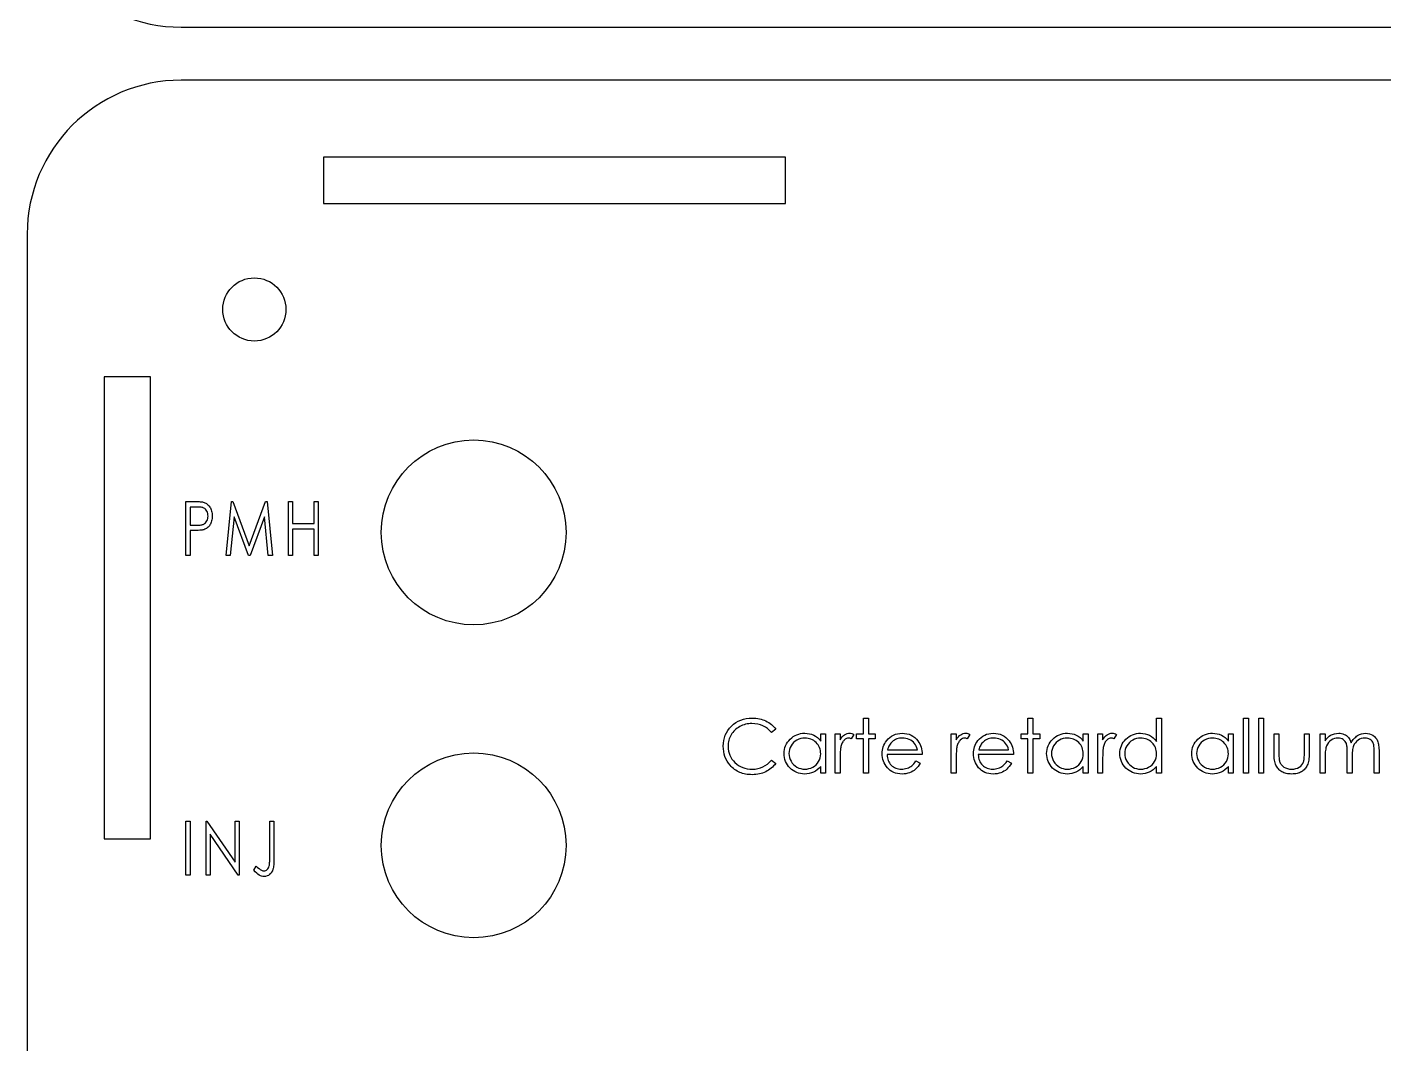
# Model space of a CAD drawing. Header units: millimetres. Extents: x 3 to 788, y -577 to 0.
# Drawn here: x 3.2 to 91.3, y -500 to -434 of the extents above; entities that cross this region are included whole.
import ezdxf

# ---------------------------------------------------------------- set-up
doc = ezdxf.new("R2010")
doc.units = ezdxf.units.MM
doc.layers.get('0').update_dxf_attribs({"lineweight": 25})

msp = doc.modelspace()

# ---------------------------------------------------------------- linework, layer by layer
at = {"color": 7, "linetype": 'Continuous', "lineweight": 25}
for p, q in [((13.191, -433.993), (133.191, -433.993)), ((133.195, -437.437), (13.195, -437.437)), ((52.446, -442.437), (22.446, -442.437)), ((22.446, -442.437), (22.446, -445.437)), ((52.446, -445.437), (52.446, -442.437)), ((22.446, -445.437), (52.446, -445.437)), ((3.195, -447.437), (3.195, -567.437)), ((11.195, -456.687), (8.195, -456.687)), ((8.195, -456.687), (8.195, -486.687)), ((11.195, -486.687), (11.195, -456.687)), ((8.195, -486.687), (11.195, -486.687))]:
    msp.add_line(p, q, dxfattribs=at)
at = {"color": 7, "linetype": 'Continuous', "flags": 128}
for points in [[(13.501, -464.793), (14.045, -464.793), (14.045, -464.793), (14.157, -464.793), (14.259, -464.796), (14.353, -464.8), (14.437, -464.806), (14.51, -464.813), (14.575, -464.822), (14.63, -464.833), (14.676, -464.845), (14.676, -464.845), (14.733, -464.866), (14.787, -464.892), (14.839, -464.923), (14.888, -464.959), (14.935, -464.999), (14.979, -465.045), (15.019, -465.095), (15.058, -465.151), (15.093, -465.21), (15.123, -465.274), (15.148, -465.341), (15.169, -465.411), (15.186, -465.486), (15.197, -465.564), (15.204, -465.646), (15.207, -465.731), (15.207, -465.731), (15.204, -465.818), (15.197, -465.9), (15.186, -465.978), (15.17, -466.052), (15.15, -466.123), (15.125, -466.19), (15.096, -466.253), (15.061, -466.312), (15.024, -466.367), (14.982, -466.417), (14.937, -466.463), (14.889, -466.503), (14.837, -466.539), (14.782, -466.571), (14.723, -466.597), (14.662, -466.62), (14.662, -466.62), (14.61, -466.633), (14.548, -466.645), (14.477, -466.655), (14.395, -466.662), (14.303, -466.669), (14.2, -466.674), (14.088, -466.676), (13.966, -466.677), (13.966, -466.677), (13.771, -466.677), (13.771, -466.677), (13.771, -468.293), (13.771, -468.293), (13.501, -468.293), (13.501, -468.293), (13.501, -464.793)], [(13.771, -465.152), (13.771, -466.318), (13.771, -466.318), (14.239, -466.326), (14.239, -466.326), (14.308, -466.325), (14.372, -466.322), (14.431, -466.317), (14.485, -466.31), (14.535, -466.301), (14.58, -466.29), (14.62, -466.277), (14.655, -466.262), (14.717, -466.225), (14.773, -466.178), (14.82, -466.12), (14.862, -466.054), (14.895, -465.98), (14.918, -465.902), (14.932, -465.819), (14.937, -465.733), (14.937, -465.733), (14.932, -465.649), (14.918, -465.567), (14.895, -465.49), (14.862, -465.417), (14.821, -465.35), (14.775, -465.294), (14.722, -465.248), (14.663, -465.213), (14.63, -465.199), (14.592, -465.186), (14.549, -465.175), (14.501, -465.167), (14.448, -465.16), (14.39, -465.155), (14.327, -465.152), (14.26, -465.152), (14.26, -465.152), (13.771, -465.152)], [(16.113, -468.293), (16.453, -464.793), (16.453, -464.793), (16.555, -464.793), (16.555, -464.793), (17.616, -467.664), (17.616, -467.664), (18.671, -464.793), (18.671, -464.793), (18.777, -464.793), (18.777, -464.793), (19.119, -468.293), (19.119, -468.293), (18.849, -468.293), (18.849, -468.293), (18.603, -465.78), (18.603, -465.78), (17.681, -468.293), (17.681, -468.293), (17.557, -468.293), (17.557, -468.293), (16.629, -465.78), (16.629, -465.78), (16.385, -468.293), (16.385, -468.293), (16.113, -468.293)], [(20.16, -464.793), (20.43, -464.793), (20.43, -464.793), (20.43, -466.228), (20.43, -466.228), (21.821, -466.228), (21.821, -466.228), (21.821, -464.793), (21.821, -464.793), (22.09, -464.793), (22.09, -464.793), (22.09, -468.293), (22.09, -468.293), (21.821, -468.293), (21.821, -468.293), (21.821, -466.587), (21.821, -466.587), (20.43, -466.587), (20.43, -466.587), (20.43, -468.293), (20.43, -468.293), (20.16, -468.293), (20.16, -468.293), (20.16, -464.793)], [(51.804, -479.579), (51.529, -479.789), (51.529, -479.789), (51.47, -479.72), (51.407, -479.655), (51.342, -479.594), (51.274, -479.537), (51.202, -479.485), (51.129, -479.437), (51.052, -479.394), (50.972, -479.355), (50.805, -479.29), (50.63, -479.243), (50.448, -479.215), (50.257, -479.206), (50.257, -479.206), (50.152, -479.209), (50.048, -479.219), (49.947, -479.234), (49.848, -479.256), (49.75, -479.284), (49.654, -479.318), (49.561, -479.358), (49.469, -479.405), (49.381, -479.456), (49.298, -479.513), (49.22, -479.573), (49.147, -479.637), (49.079, -479.706), (49.017, -479.779), (48.96, -479.857), (48.907, -479.938), (48.86, -480.023), (48.82, -480.111), (48.786, -480.2), (48.758, -480.294), (48.736, -480.389), (48.72, -480.486), (48.711, -480.587), (48.708, -480.69), (48.708, -480.69), (48.715, -480.845), (48.736, -480.993), (48.77, -481.135), (48.819, -481.27), (48.882, -481.399), (48.959, -481.521), (49.049, -481.636), (49.154, -481.745), (49.269, -481.844), (49.391, -481.93), (49.521, -482.002), (49.658, -482.062), (49.802, -482.108), (49.954, -482.141), (50.113, -482.161), (50.279, -482.168), (50.279, -482.168), (50.462, -482.159), (50.637, -482.131), (50.805, -482.086), (50.965, -482.022), (51.118, -481.94), (51.263, -481.84), (51.399, -481.721), (51.529, -481.584), (51.529, -481.584), (51.804, -481.793), (51.804, -481.793), (51.737, -481.877), (51.665, -481.958), (51.59, -482.033), (51.511, -482.103), (51.427, -482.169), (51.34, -482.229), (51.248, -482.285), (51.153, -482.335), (51.054, -482.38), (50.952, -482.419), (50.848, -482.452), (50.74, -482.479), (50.63, -482.5), (50.516, -482.515), (50.4, -482.524), (50.281, -482.527), (50.281, -482.527), (50.168, -482.525), (50.058, -482.517), (49.952, -482.505), (49.848, -482.488), (49.747, -482.467), (49.649, -482.44), (49.555, -482.41), (49.463, -482.374), (49.374, -482.333), (49.288, -482.288), (49.206, -482.237), (49.126, -482.182), (49.049, -482.123), (48.976, -482.058), (48.905, -481.989), (48.838, -481.915), (48.838, -481.915), (48.734, -481.782), (48.643, -481.643), (48.567, -481.497), (48.504, -481.344), (48.456, -481.185), (48.422, -481.019), (48.401, -480.846), (48.394, -480.667), (48.394, -480.667), (48.402, -480.478), (48.427, -480.297), (48.469, -480.124), (48.528, -479.958), (48.603, -479.801), (48.696, -479.65), (48.805, -479.508), (48.931, -479.372), (49.07, -479.249), (49.216, -479.142), (49.372, -479.053), (49.536, -478.978), (49.708, -478.921), (49.889, -478.88), (50.079, -478.856), (50.277, -478.847), (50.277, -478.847), (50.398, -478.85), (50.515, -478.859), (50.63, -478.874), (50.741, -478.896), (50.85, -478.922), (50.956, -478.956), (51.059, -478.995), (51.158, -479.04), (51.254, -479.09), (51.346, -479.146), (51.434, -479.206), (51.517, -479.271), (51.595, -479.341), (51.669, -479.415), (51.739, -479.495), (51.804, -479.579)], [(57.503, -478.847), (57.817, -478.847), (57.817, -478.847), (57.817, -479.879), (57.817, -479.879), (58.266, -479.879), (58.266, -479.879), (58.266, -480.193), (58.266, -480.193), (57.817, -480.193), (57.817, -480.193), (57.817, -482.437), (57.817, -482.437), (57.503, -482.437), (57.503, -482.437), (57.503, -480.193), (57.503, -480.193), (57.054, -480.193), (57.054, -480.193), (57.054, -479.879), (57.054, -479.879), (57.503, -479.879), (57.503, -479.879), (57.503, -478.847)], [(68.182, -478.847), (68.496, -478.847), (68.496, -478.847), (68.496, -479.879), (68.496, -479.879), (68.945, -479.879), (68.945, -479.879), (68.945, -480.193), (68.945, -480.193), (68.496, -480.193), (68.496, -480.193), (68.496, -482.437), (68.496, -482.437), (68.182, -482.437), (68.182, -482.437), (68.182, -480.193), (68.182, -480.193), (67.733, -480.193), (67.733, -480.193), (67.733, -479.879), (67.733, -479.879), (68.182, -479.879), (68.182, -479.879), (68.182, -478.847)], [(76.842, -478.847), (76.842, -482.437), (76.842, -482.437), (76.528, -482.437), (76.528, -482.437), (76.528, -481.994), (76.528, -481.994), (76.42, -482.112), (76.305, -482.213), (76.183, -482.297), (76.056, -482.365), (75.922, -482.416), (75.782, -482.452), (75.636, -482.475), (75.484, -482.482), (75.484, -482.482), (75.348, -482.475), (75.218, -482.457), (75.092, -482.427), (74.972, -482.385), (74.857, -482.33), (74.746, -482.264), (74.641, -482.185), (74.541, -482.094), (74.449, -481.994), (74.37, -481.89), (74.303, -481.78), (74.248, -481.664), (74.205, -481.544), (74.175, -481.418), (74.156, -481.287), (74.15, -481.151), (74.15, -481.151), (74.156, -481.018), (74.175, -480.889), (74.206, -480.765), (74.249, -480.646), (74.304, -480.533), (74.372, -480.424), (74.452, -480.319), (74.544, -480.221), (74.645, -480.13), (74.752, -480.052), (74.862, -479.985), (74.979, -479.931), (75.1, -479.888), (75.226, -479.858), (75.357, -479.841), (75.493, -479.834), (75.493, -479.834), (75.65, -479.843), (75.798, -479.868), (75.939, -479.911), (76.073, -479.97), (76.198, -480.045), (76.317, -480.138), (76.426, -480.248), (76.528, -480.374), (76.528, -480.374), (76.528, -478.847), (76.528, -478.847), (76.842, -478.847)], [(82.182, -478.847), (82.496, -478.847), (82.496, -478.847), (82.496, -482.437), (82.496, -482.437), (82.182, -482.437), (82.182, -482.437), (82.182, -478.847)], [(83.169, -478.847), (83.483, -478.847), (83.483, -478.847), (83.483, -482.437), (83.483, -482.437), (83.169, -482.437), (83.169, -482.437), (83.169, -478.847)], [(55.035, -479.879), (55.035, -482.437), (55.035, -482.437), (54.721, -482.437), (54.721, -482.437), (54.721, -481.994), (54.721, -481.994), (54.612, -482.112), (54.498, -482.213), (54.376, -482.297), (54.248, -482.365), (54.114, -482.416), (53.975, -482.452), (53.828, -482.475), (53.676, -482.482), (53.676, -482.482), (53.541, -482.475), (53.41, -482.457), (53.285, -482.427), (53.164, -482.385), (53.049, -482.33), (52.938, -482.264), (52.833, -482.185), (52.733, -482.094), (52.641, -481.994), (52.562, -481.89), (52.495, -481.78), (52.44, -481.664), (52.397, -481.544), (52.367, -481.418), (52.349, -481.287), (52.342, -481.151), (52.342, -481.151), (52.349, -481.018), (52.367, -480.889), (52.398, -480.765), (52.441, -480.646), (52.497, -480.533), (52.564, -480.424), (52.644, -480.319), (52.736, -480.221), (52.837, -480.13), (52.944, -480.052), (53.055, -479.985), (53.171, -479.931), (53.292, -479.888), (53.419, -479.858), (53.55, -479.841), (53.686, -479.834), (53.686, -479.834), (53.842, -479.842), (53.991, -479.865), (54.132, -479.904), (54.265, -479.958), (54.39, -480.029), (54.509, -480.119), (54.618, -480.226), (54.721, -480.352), (54.721, -480.352), (54.721, -479.879), (54.721, -479.879), (55.035, -479.879)], [(55.663, -479.879), (55.977, -479.879), (55.977, -479.879), (55.977, -480.256), (55.977, -480.256), (56.049, -480.152), (56.122, -480.064), (56.197, -479.991), (56.274, -479.934), (56.354, -479.89), (56.435, -479.859), (56.517, -479.841), (56.601, -479.834), (56.601, -479.834), (56.666, -479.84), (56.734, -479.856), (56.803, -479.883), (56.874, -479.922), (56.874, -479.922), (56.702, -480.194), (56.702, -480.194), (56.656, -480.174), (56.614, -480.16), (56.576, -480.151), (56.541, -480.148), (56.541, -480.148), (56.466, -480.157), (56.392, -480.182), (56.32, -480.224), (56.248, -480.283), (56.214, -480.319), (56.182, -480.359), (56.152, -480.404), (56.124, -480.454), (56.098, -480.509), (56.075, -480.568), (56.053, -480.631), (56.033, -480.7), (56.033, -480.7), (56.02, -480.76), (56.009, -480.836), (55.999, -480.925), (55.991, -481.028), (55.985, -481.144), (55.981, -481.274), (55.978, -481.419), (55.977, -481.577), (55.977, -481.577), (55.977, -482.437), (55.977, -482.437), (55.663, -482.437), (55.663, -482.437), (55.663, -479.879)], [(60.903, -481.629), (61.182, -481.776), (61.182, -481.776), (61.113, -481.893), (61.04, -481.998), (60.961, -482.092), (60.877, -482.173), (60.788, -482.244), (60.694, -482.306), (60.594, -482.359), (60.489, -482.403), (60.377, -482.438), (60.259, -482.462), (60.133, -482.477), (60.001, -482.482), (60.001, -482.482), (59.854, -482.475), (59.715, -482.457), (59.584, -482.425), (59.462, -482.381), (59.348, -482.324), (59.242, -482.255), (59.144, -482.173), (59.055, -482.078), (58.975, -481.976), (58.906, -481.87), (58.847, -481.76), (58.8, -481.647), (58.762, -481.532), (58.735, -481.413), (58.72, -481.291), (58.714, -481.165), (58.714, -481.165), (58.719, -481.047), (58.732, -480.932), (58.756, -480.821), (58.788, -480.712), (58.829, -480.607), (58.88, -480.505), (58.94, -480.406), (59.009, -480.311), (59.009, -480.311), (59.106, -480.2), (59.211, -480.102), (59.324, -480.021), (59.446, -479.954), (59.575, -479.902), (59.711, -479.864), (59.856, -479.842), (60.009, -479.834), (60.009, -479.834), (60.166, -479.842), (60.315, -479.866), (60.456, -479.905), (60.588, -479.96), (60.713, -480.031), (60.83, -480.118), (60.938, -480.22), (61.038, -480.338), (61.038, -480.338), (61.103, -480.43), (61.158, -480.526), (61.206, -480.629), (61.245, -480.737), (61.275, -480.851), (61.298, -480.97), (61.311, -481.095), (61.317, -481.225), (61.317, -481.225), (59.028, -481.225), (59.028, -481.225), (59.035, -481.326), (59.049, -481.423), (59.071, -481.515), (59.102, -481.602), (59.14, -481.684), (59.186, -481.762), (59.241, -481.835), (59.303, -481.903), (59.372, -481.965), (59.444, -482.019), (59.521, -482.065), (59.601, -482.102), (59.685, -482.13), (59.774, -482.151), (59.865, -482.163), (59.962, -482.168), (59.962, -482.168), (60.055, -482.164), (60.147, -482.153), (60.238, -482.134), (60.328, -482.108), (60.414, -482.076), (60.494, -482.038), (60.566, -481.996), (60.632, -481.949), (60.696, -481.892), (60.762, -481.819), (60.832, -481.732), (60.903, -481.629)], [(63.201, -479.879), (63.516, -479.879), (63.516, -479.879), (63.516, -480.256), (63.516, -480.256), (63.587, -480.152), (63.661, -480.064), (63.736, -479.991), (63.813, -479.934), (63.892, -479.89), (63.973, -479.859), (64.055, -479.841), (64.14, -479.834), (64.14, -479.834), (64.205, -479.84), (64.272, -479.856), (64.341, -479.883), (64.413, -479.922), (64.413, -479.922), (64.24, -480.194), (64.24, -480.194), (64.195, -480.174), (64.153, -480.16), (64.114, -480.151), (64.08, -480.148), (64.08, -480.148), (64.005, -480.157), (63.931, -480.182), (63.858, -480.224), (63.787, -480.283), (63.752, -480.319), (63.72, -480.359), (63.691, -480.404), (63.663, -480.454), (63.637, -480.509), (63.613, -480.568), (63.591, -480.631), (63.572, -480.7), (63.572, -480.7), (63.558, -480.76), (63.547, -480.836), (63.537, -480.925), (63.53, -481.028), (63.523, -481.144), (63.519, -481.274), (63.516, -481.419), (63.516, -481.577), (63.516, -481.577), (63.516, -482.437), (63.516, -482.437), (63.201, -482.437), (63.201, -482.437), (63.201, -479.879)], [(66.826, -481.629), (67.105, -481.776), (67.105, -481.776), (67.037, -481.893), (66.963, -481.998), (66.884, -482.092), (66.8, -482.173), (66.711, -482.244), (66.617, -482.306), (66.517, -482.359), (66.412, -482.403), (66.3, -482.438), (66.182, -482.462), (66.056, -482.477), (65.924, -482.482), (65.924, -482.482), (65.777, -482.475), (65.638, -482.457), (65.507, -482.425), (65.385, -482.381), (65.271, -482.324), (65.165, -482.255), (65.067, -482.173), (64.978, -482.078), (64.898, -481.976), (64.829, -481.87), (64.771, -481.76), (64.723, -481.647), (64.685, -481.532), (64.658, -481.413), (64.643, -481.291), (64.637, -481.165), (64.637, -481.165), (64.642, -481.047), (64.656, -480.932), (64.679, -480.821), (64.711, -480.712), (64.752, -480.607), (64.803, -480.505), (64.863, -480.406), (64.932, -480.311), (64.932, -480.311), (65.029, -480.2), (65.134, -480.102), (65.247, -480.021), (65.369, -479.954), (65.498, -479.902), (65.634, -479.864), (65.779, -479.842), (65.932, -479.834), (65.932, -479.834), (66.089, -479.842), (66.238, -479.866), (66.379, -479.905), (66.511, -479.96), (66.636, -480.031), (66.753, -480.118), (66.861, -480.22), (66.962, -480.338), (66.962, -480.338), (67.026, -480.43), (67.081, -480.526), (67.129, -480.629), (67.168, -480.737), (67.199, -480.851), (67.221, -480.97), (67.234, -481.095), (67.24, -481.225), (67.24, -481.225), (64.951, -481.225), (64.951, -481.225), (64.958, -481.326), (64.972, -481.423), (64.994, -481.515), (65.025, -481.602), (65.063, -481.684), (65.109, -481.762), (65.164, -481.835), (65.226, -481.903), (65.295, -481.965), (65.367, -482.019), (65.444, -482.065), (65.524, -482.102), (65.608, -482.13), (65.697, -482.151), (65.789, -482.163), (65.885, -482.168), (65.885, -482.168), (65.979, -482.164), (66.07, -482.153), (66.162, -482.134), (66.251, -482.108), (66.338, -482.076), (66.417, -482.038), (66.489, -481.996), (66.555, -481.949), (66.619, -481.892), (66.685, -481.819), (66.755, -481.732), (66.826, -481.629)], [(72.086, -479.879), (72.086, -482.437), (72.086, -482.437), (71.772, -482.437), (71.772, -482.437), (71.772, -481.994), (71.772, -481.994), (71.663, -482.112), (71.549, -482.213), (71.427, -482.297), (71.299, -482.365), (71.165, -482.416), (71.026, -482.452), (70.879, -482.475), (70.727, -482.482), (70.727, -482.482), (70.592, -482.475), (70.462, -482.457), (70.336, -482.427), (70.215, -482.385), (70.1, -482.33), (69.99, -482.264), (69.885, -482.185), (69.784, -482.094), (69.692, -481.994), (69.613, -481.89), (69.547, -481.78), (69.491, -481.664), (69.448, -481.544), (69.418, -481.418), (69.4, -481.287), (69.394, -481.151), (69.394, -481.151), (69.4, -481.018), (69.418, -480.889), (69.449, -480.765), (69.493, -480.646), (69.548, -480.533), (69.615, -480.424), (69.695, -480.319), (69.788, -480.221), (69.889, -480.13), (69.995, -480.052), (70.106, -479.985), (70.222, -479.931), (70.344, -479.888), (70.47, -479.858), (70.601, -479.841), (70.737, -479.834), (70.737, -479.834), (70.893, -479.842), (71.042, -479.865), (71.183, -479.904), (71.316, -479.958), (71.442, -480.029), (71.56, -480.119), (71.67, -480.226), (71.772, -480.352), (71.772, -480.352), (71.772, -479.879), (71.772, -479.879), (72.086, -479.879)], [(72.714, -479.879), (73.028, -479.879), (73.028, -479.879), (73.028, -480.256), (73.028, -480.256), (73.1, -480.152), (73.173, -480.064), (73.248, -479.991), (73.326, -479.934), (73.405, -479.89), (73.486, -479.859), (73.568, -479.841), (73.652, -479.834), (73.652, -479.834), (73.718, -479.84), (73.785, -479.856), (73.854, -479.883), (73.926, -479.922), (73.926, -479.922), (73.753, -480.194), (73.753, -480.194), (73.708, -480.174), (73.666, -480.16), (73.627, -480.151), (73.593, -480.148), (73.593, -480.148), (73.518, -480.157), (73.443, -480.182), (73.371, -480.224), (73.3, -480.283), (73.265, -480.319), (73.233, -480.359), (73.204, -480.404), (73.176, -480.454), (73.15, -480.509), (73.126, -480.568), (73.104, -480.631), (73.084, -480.7), (73.084, -480.7), (73.071, -480.76), (73.06, -480.836), (73.05, -480.925), (73.042, -481.028), (73.036, -481.144), (73.032, -481.274), (73.029, -481.419), (73.028, -481.577), (73.028, -481.577), (73.028, -482.437), (73.028, -482.437), (72.714, -482.437), (72.714, -482.437), (72.714, -479.879)], [(81.509, -479.879), (81.509, -482.437), (81.509, -482.437), (81.195, -482.437), (81.195, -482.437), (81.195, -481.994), (81.195, -481.994), (81.086, -482.112), (80.972, -482.213), (80.85, -482.297), (80.722, -482.365), (80.589, -482.416), (80.449, -482.452), (80.302, -482.475), (80.15, -482.482), (80.15, -482.482), (80.015, -482.475), (79.885, -482.457), (79.759, -482.427), (79.639, -482.385), (79.524, -482.33), (79.413, -482.264), (79.308, -482.185), (79.207, -482.094), (79.115, -481.994), (79.036, -481.89), (78.97, -481.78), (78.914, -481.664), (78.871, -481.544), (78.841, -481.418), (78.823, -481.287), (78.817, -481.151), (78.817, -481.151), (78.823, -481.018), (78.841, -480.889), (78.872, -480.765), (78.916, -480.646), (78.971, -480.533), (79.038, -480.424), (79.118, -480.319), (79.211, -480.221), (79.312, -480.13), (79.418, -480.052), (79.529, -479.985), (79.646, -479.931), (79.767, -479.888), (79.893, -479.858), (80.024, -479.841), (80.16, -479.834), (80.16, -479.834), (80.316, -479.842), (80.465, -479.865), (80.606, -479.904), (80.739, -479.958), (80.865, -480.029), (80.983, -480.119), (81.093, -480.226), (81.195, -480.352), (81.195, -480.352), (81.195, -479.879), (81.195, -479.879), (81.509, -479.879)], [(84.157, -479.879), (84.471, -479.879), (84.471, -479.879), (84.471, -481.065), (84.471, -481.065), (84.471, -481.17), (84.473, -481.265), (84.478, -481.353), (84.483, -481.432), (84.49, -481.502), (84.499, -481.565), (84.509, -481.618), (84.52, -481.664), (84.52, -481.664), (84.541, -481.72), (84.566, -481.774), (84.595, -481.825), (84.628, -481.872), (84.666, -481.917), (84.708, -481.959), (84.754, -481.997), (84.804, -482.032), (84.914, -482.091), (85.035, -482.134), (85.165, -482.159), (85.306, -482.168), (85.306, -482.168), (85.446, -482.159), (85.575, -482.135), (85.693, -482.093), (85.799, -482.036), (85.893, -481.965), (85.97, -481.883), (86.033, -481.791), (86.079, -481.689), (86.079, -481.689), (86.091, -481.647), (86.101, -481.595), (86.111, -481.532), (86.118, -481.46), (86.124, -481.376), (86.127, -481.283), (86.13, -481.179), (86.131, -481.065), (86.131, -481.065), (86.131, -479.879), (86.131, -479.879), (86.445, -479.879), (86.445, -479.879), (86.445, -481.124), (86.445, -481.124), (86.443, -481.251), (86.437, -481.37), (86.427, -481.482), (86.413, -481.584), (86.396, -481.68), (86.374, -481.766), (86.348, -481.844), (86.319, -481.915), (86.285, -481.98), (86.248, -482.041), (86.206, -482.098), (86.161, -482.152), (86.111, -482.203), (86.058, -482.249), (86, -482.292), (85.939, -482.332), (85.874, -482.367), (85.804, -482.398), (85.731, -482.423), (85.653, -482.444), (85.571, -482.461), (85.486, -482.473), (85.397, -482.48), (85.303, -482.482), (85.303, -482.482), (85.21, -482.48), (85.12, -482.473), (85.034, -482.461), (84.952, -482.444), (84.874, -482.423), (84.801, -482.398), (84.731, -482.367), (84.665, -482.332), (84.603, -482.292), (84.545, -482.249), (84.491, -482.202), (84.441, -482.152), (84.396, -482.097), (84.354, -482.039), (84.316, -481.977), (84.283, -481.912), (84.253, -481.84), (84.227, -481.76), (84.206, -481.671), (84.188, -481.575), (84.174, -481.469), (84.164, -481.355), (84.159, -481.232), (84.157, -481.101), (84.157, -481.101), (84.157, -479.879)], [(87.163, -479.879), (87.477, -479.879), (87.477, -479.879), (87.477, -480.324), (87.477, -480.324), (87.564, -480.209), (87.652, -480.111), (87.741, -480.029), (87.832, -479.964), (87.832, -479.964), (87.959, -479.907), (88.089, -479.867), (88.222, -479.843), (88.359, -479.834), (88.359, -479.834), (88.452, -479.839), (88.541, -479.853), (88.629, -479.876), (88.714, -479.908), (88.794, -479.948), (88.867, -479.993), (88.932, -480.045), (88.989, -480.104), (89.04, -480.171), (89.088, -480.251), (89.132, -480.345), (89.173, -480.452), (89.173, -480.452), (89.215, -480.378), (89.26, -480.31), (89.308, -480.245), (89.357, -480.186), (89.41, -480.13), (89.465, -480.08), (89.522, -480.033), (89.583, -479.992), (89.707, -479.923), (89.838, -479.874), (89.972, -479.844), (90.111, -479.834), (90.111, -479.834), (90.239, -479.843), (90.36, -479.867), (90.473, -479.909), (90.578, -479.968), (90.673, -480.04), (90.755, -480.127), (90.824, -480.226), (90.879, -480.338), (90.902, -480.402), (90.922, -480.472), (90.938, -480.55), (90.953, -480.636), (90.963, -480.728), (90.971, -480.829), (90.976, -480.936), (90.977, -481.051), (90.977, -481.051), (90.977, -482.437), (90.977, -482.437), (90.663, -482.437), (90.663, -482.437), (90.663, -481.05), (90.663, -481.05), (90.662, -480.952), (90.659, -480.861), (90.655, -480.779), (90.648, -480.705), (90.64, -480.639), (90.629, -480.581), (90.617, -480.531), (90.603, -480.488), (90.568, -480.416), (90.523, -480.35), (90.467, -480.292), (90.4, -480.242), (90.325, -480.201), (90.242, -480.172), (90.153, -480.154), (90.056, -480.148), (90.056, -480.148), (89.938, -480.157), (89.825, -480.183), (89.716, -480.227), (89.613, -480.289), (89.519, -480.364), (89.439, -480.452), (89.373, -480.552), (89.32, -480.662), (89.298, -480.725), (89.279, -480.798), (89.264, -480.881), (89.25, -480.974), (89.24, -481.076), (89.233, -481.188), (89.228, -481.31), (89.227, -481.442), (89.227, -481.442), (89.227, -482.437), (89.227, -482.437), (88.913, -482.437), (88.913, -482.437), (88.913, -481.136), (88.913, -481.136), (88.912, -481.026), (88.909, -480.925), (88.905, -480.833), (88.898, -480.75), (88.89, -480.676), (88.88, -480.613), (88.868, -480.557), (88.854, -480.512), (88.82, -480.433), (88.774, -480.363), (88.717, -480.301), (88.65, -480.248), (88.574, -480.205), (88.491, -480.173), (88.401, -480.155), (88.304, -480.148), (88.304, -480.148), (88.191, -480.157), (88.081, -480.183), (87.974, -480.226), (87.872, -480.285), (87.778, -480.359), (87.697, -480.446), (87.628, -480.543), (87.574, -480.653), (87.551, -480.715), (87.532, -480.784), (87.515, -480.861), (87.502, -480.946), (87.49, -481.037), (87.483, -481.138), (87.478, -481.245), (87.477, -481.361), (87.477, -481.361), (87.477, -482.437), (87.477, -482.437), (87.163, -482.437), (87.163, -482.437), (87.163, -479.879)], [(53.69, -480.148), (53.553, -480.157), (53.421, -480.181), (53.295, -480.223), (53.173, -480.28), (53.061, -480.352), (52.961, -480.439), (52.872, -480.538), (52.796, -480.65), (52.735, -480.771), (52.692, -480.896), (52.665, -481.023), (52.657, -481.155), (52.657, -481.155), (52.666, -481.285), (52.692, -481.413), (52.736, -481.537), (52.797, -481.659), (52.875, -481.773), (52.963, -481.873), (53.064, -481.96), (53.177, -482.034), (53.298, -482.093), (53.424, -482.134), (53.553, -482.159), (53.687, -482.168), (53.687, -482.168), (53.823, -482.159), (53.956, -482.135), (54.084, -482.093), (54.209, -482.035), (54.325, -481.963), (54.427, -481.879), (54.514, -481.783), (54.587, -481.675), (54.646, -481.558), (54.688, -481.434), (54.712, -481.302), (54.721, -481.164), (54.721, -481.164), (54.716, -481.058), (54.702, -480.956), (54.679, -480.859), (54.646, -480.766), (54.604, -480.678), (54.553, -480.594), (54.493, -480.514), (54.423, -480.439), (54.346, -480.371), (54.266, -480.312), (54.18, -480.262), (54.091, -480.221), (53.997, -480.189), (53.899, -480.167), (53.797, -480.153), (53.69, -480.148)], [(61.003, -480.911), (60.966, -480.787), (60.92, -480.676), (60.867, -480.579), (60.807, -480.495), (60.738, -480.42), (60.658, -480.354), (60.569, -480.295), (60.468, -480.244), (60.362, -480.202), (60.252, -480.172), (60.14, -480.154), (60.025, -480.148), (60.025, -480.148), (59.931, -480.152), (59.84, -480.163), (59.752, -480.182), (59.668, -480.208), (59.587, -480.242), (59.51, -480.283), (59.436, -480.332), (59.366, -480.388), (59.366, -480.388), (59.316, -480.434), (59.271, -480.486), (59.228, -480.543), (59.189, -480.606), (59.152, -480.674), (59.119, -480.748), (59.089, -480.826), (59.061, -480.911), (59.061, -480.911), (61.003, -480.911)], [(66.926, -480.911), (66.889, -480.787), (66.843, -480.676), (66.79, -480.579), (66.73, -480.495), (66.661, -480.42), (66.582, -480.354), (66.492, -480.295), (66.392, -480.244), (66.285, -480.202), (66.175, -480.172), (66.063, -480.154), (65.948, -480.148), (65.948, -480.148), (65.854, -480.152), (65.763, -480.163), (65.675, -480.182), (65.592, -480.208), (65.51, -480.242), (65.433, -480.283), (65.359, -480.332), (65.289, -480.388), (65.289, -480.388), (65.24, -480.434), (65.194, -480.486), (65.151, -480.543), (65.112, -480.606), (65.076, -480.674), (65.042, -480.748), (65.012, -480.826), (64.984, -480.911), (64.984, -480.911), (66.926, -480.911)], [(70.741, -480.148), (70.604, -480.157), (70.472, -480.181), (70.346, -480.223), (70.225, -480.28), (70.112, -480.352), (70.012, -480.439), (69.924, -480.538), (69.847, -480.65), (69.786, -480.771), (69.743, -480.896), (69.716, -481.023), (69.708, -481.155), (69.708, -481.155), (69.717, -481.285), (69.743, -481.413), (69.787, -481.537), (69.849, -481.659), (69.926, -481.773), (70.014, -481.873), (70.115, -481.96), (70.228, -482.034), (70.349, -482.093), (70.475, -482.134), (70.605, -482.159), (70.738, -482.168), (70.738, -482.168), (70.874, -482.159), (71.007, -482.135), (71.135, -482.093), (71.26, -482.035), (71.376, -481.963), (71.478, -481.879), (71.565, -481.783), (71.639, -481.675), (71.697, -481.558), (71.739, -481.434), (71.764, -481.302), (71.772, -481.164), (71.772, -481.164), (71.767, -481.058), (71.753, -480.956), (71.73, -480.859), (71.698, -480.766), (71.656, -480.678), (71.604, -480.594), (71.544, -480.514), (71.474, -480.439), (71.398, -480.371), (71.317, -480.312), (71.231, -480.262), (71.142, -480.221), (71.048, -480.189), (70.95, -480.167), (70.848, -480.153), (70.741, -480.148)], [(75.498, -480.148), (75.36, -480.157), (75.228, -480.181), (75.102, -480.223), (74.981, -480.28), (74.869, -480.352), (74.769, -480.439), (74.68, -480.538), (74.604, -480.65), (74.543, -480.771), (74.499, -480.896), (74.473, -481.023), (74.464, -481.155), (74.464, -481.155), (74.473, -481.285), (74.499, -481.413), (74.543, -481.537), (74.605, -481.659), (74.682, -481.773), (74.771, -481.873), (74.872, -481.96), (74.984, -482.034), (75.106, -482.093), (75.231, -482.134), (75.361, -482.159), (75.495, -482.168), (75.495, -482.168), (75.631, -482.159), (75.763, -482.135), (75.892, -482.093), (76.017, -482.035), (76.132, -481.963), (76.235, -481.879), (76.322, -481.783), (76.395, -481.675), (76.453, -481.558), (76.495, -481.434), (76.52, -481.302), (76.528, -481.164), (76.528, -481.164), (76.523, -481.058), (76.509, -480.956), (76.486, -480.859), (76.454, -480.766), (76.412, -480.678), (76.361, -480.594), (76.3, -480.514), (76.23, -480.439), (76.154, -480.371), (76.073, -480.312), (75.988, -480.262), (75.899, -480.221), (75.805, -480.189), (75.707, -480.167), (75.604, -480.153), (75.498, -480.148)], [(80.164, -480.148), (80.027, -480.157), (79.895, -480.181), (79.769, -480.223), (79.648, -480.28), (79.535, -480.352), (79.435, -480.439), (79.347, -480.538), (79.27, -480.65), (79.209, -480.771), (79.166, -480.896), (79.139, -481.023), (79.131, -481.155), (79.131, -481.155), (79.14, -481.285), (79.166, -481.413), (79.21, -481.537), (79.272, -481.659), (79.349, -481.773), (79.437, -481.873), (79.538, -481.96), (79.651, -482.034), (79.772, -482.093), (79.898, -482.134), (80.028, -482.159), (80.162, -482.168), (80.162, -482.168), (80.298, -482.159), (80.43, -482.135), (80.558, -482.093), (80.683, -482.035), (80.799, -481.963), (80.901, -481.879), (80.988, -481.783), (81.062, -481.675), (81.12, -481.558), (81.162, -481.434), (81.187, -481.302), (81.195, -481.164), (81.195, -481.164), (81.19, -481.058), (81.176, -480.956), (81.153, -480.859), (81.121, -480.766), (81.079, -480.678), (81.027, -480.594), (80.967, -480.514), (80.897, -480.439), (80.821, -480.371), (80.74, -480.312), (80.654, -480.262), (80.565, -480.221), (80.471, -480.189), (80.373, -480.167), (80.271, -480.153), (80.164, -480.148)], [(13.501, -485.546), (13.771, -485.546), (13.771, -485.546), (13.771, -489.046), (13.771, -489.046), (13.501, -489.046), (13.501, -489.046), (13.501, -485.546)], [(14.812, -489.046), (14.812, -485.546), (14.812, -485.546), (14.868, -485.546), (14.868, -485.546), (16.696, -488.215), (16.696, -488.215), (16.696, -485.546), (16.696, -485.546), (16.966, -485.546), (16.966, -485.546), (16.966, -489.046), (16.966, -489.046), (16.905, -489.046), (16.905, -489.046), (15.081, -486.384), (15.081, -486.384), (15.081, -489.046), (15.081, -489.046), (14.812, -489.046)], [(18.949, -485.546), (19.218, -485.546), (19.218, -485.546), (19.218, -487.91), (19.218, -487.91), (19.217, -488.041), (19.214, -488.161), (19.209, -488.272), (19.202, -488.372), (19.193, -488.461), (19.182, -488.541), (19.169, -488.61), (19.154, -488.668), (19.116, -488.769), (19.069, -488.86), (19.01, -488.94), (18.94, -489.009), (18.862, -489.064), (18.775, -489.104), (18.68, -489.128), (18.578, -489.136), (18.578, -489.136), (18.498, -489.13), (18.419, -489.113), (18.34, -489.086), (18.262, -489.047), (18.182, -488.994), (18.098, -488.923), (18.009, -488.836), (17.917, -488.732), (17.917, -488.732), (18.061, -488.463), (18.061, -488.463), (18.159, -488.55), (18.249, -488.622), (18.33, -488.682), (18.403, -488.726), (18.403, -488.726), (18.448, -488.748), (18.492, -488.764), (18.535, -488.773), (18.578, -488.777), (18.578, -488.777), (18.633, -488.771), (18.686, -488.754), (18.736, -488.727), (18.783, -488.688), (18.825, -488.639), (18.861, -488.583), (18.89, -488.52), (18.912, -488.449), (18.92, -488.408), (18.928, -488.358), (18.934, -488.299), (18.94, -488.231), (18.944, -488.155), (18.947, -488.07), (18.948, -487.977), (18.949, -487.875), (18.949, -487.875), (18.949, -485.546)]]:
    msp.add_lwpolyline(points, dxfattribs=at)
at = {"color": 7, "linetype": 'Continuous', "lineweight": 25}
for centre, radius in [((17.946, -452.32), 2.05), ((32.187, -466.797), 6), ((32.191, -487.117), 6)]:
    msp.add_circle(centre, radius, dxfattribs=at)
for centre, start, end in [((13.191, -423.993), 180, 270), ((13.195, -447.437), 90, 180)]:
    msp.add_arc(centre, 10, start, end, dxfattribs=at)

doc.saveas('drawing.dxf')
